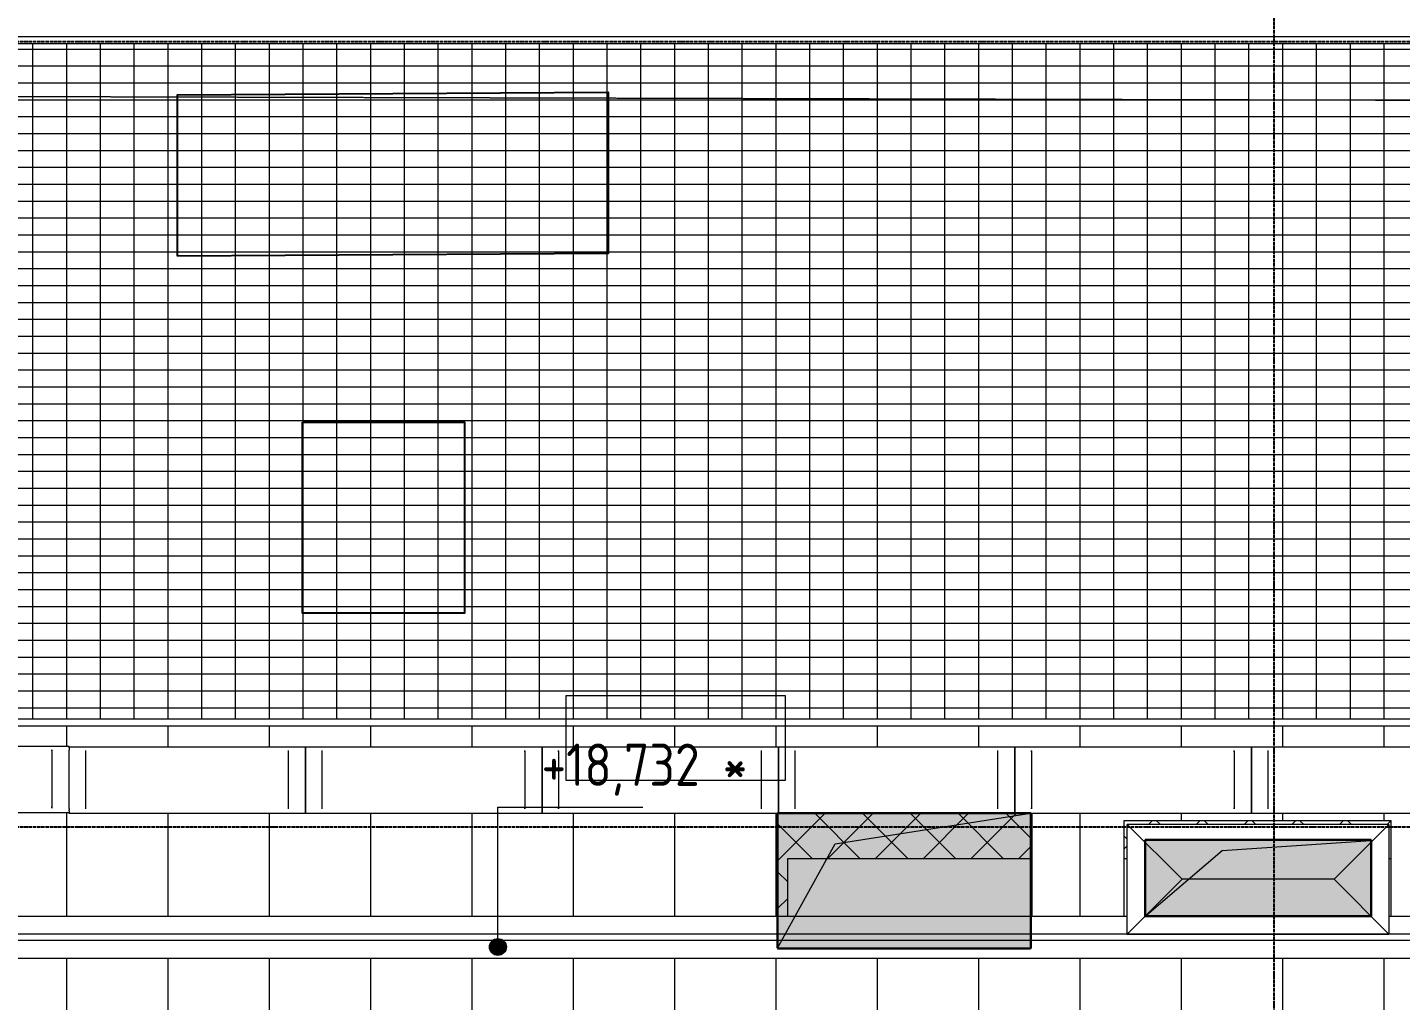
# Model space of a CAD drawing. Header units: millimetres. Extents: x -99936 to 523262, y -63190 to 327013.
# Drawn here: x 442086 to 450216, y 7262 to 13024 of the extents above; entities that cross this region are included whole.
import ezdxf

# ---------------------------------------------------------------- set-up
doc = ezdxf.new("R2010")
doc.units = ezdxf.units.MM
doc.linetypes.add('ADSK_Линия сетки', pattern=[25, 20, -2.5, 0, -2.5])
doc.linetypes.add('ADSK_Штриховая_ш3 п1_5', pattern=[4.5, 3, -1.5])
for name, color, linetype, lineweight in [('0_АР', 8, 'Continuous', 20), ('A-ANNO-NOTE', 8, 'Continuous', 20), ('G-ANNO-DIMS', 8, 'Continuous', 9), ('Воздуховоды', 7, 'Continuous', 18), ('Ограждение', 251, 'Continuous', 18)]:
    doc.layers.add(name, color=color, linetype=linetype, lineweight=lineweight)
doc.layers.add('oborudovanie', color=1, linetype='Continuous')
doc.layers.add('Обобщенные модели', color=5, linetype='Continuous', lineweight=18, true_color=0x0000ff)
doc.styles.add('GOST Common_1', font='GOST Common_0.ttf', dxfattribs={"width": 0.9, "height": 200})

# ---------------------------------------------------------------- blocks, each defined once
blk = doc.blocks.new('Planka_konka_K1 - Кровля - Планка конька К1-2963703-План кровли АР копия 1')
at = {"layer": 'Обобщенные модели'}
for p, q in [((9045.5, 125.1), (-20330.4, 125.1)), ((9045.5, 17), (-20750, 17)), ((-14985, -17), (9045.5, -17)), ((-6342.5, -125.1), (-14985, -125.1)), ((9045.5, -125.1), (-4792.5, -125.1))]:
    blk.add_line(p, q, dxfattribs=at)
blk = doc.blocks.new('Ограждение - Ограждение-5945901-План кровли АР копия 1')
at = {"layer": 'Ограждение'}
for p, q in [((32008.1, 12973), (17060, 12973)), ((17060, 12933), (32008.1, 12933)), ((31968.1, 8933), (17020, 8933)), ((17020, 8893), (31968.1, 8893))]:
    blk.add_line(p, q, dxfattribs=at)
blk = doc.blocks.new('Зонт прямоугольного сечения - Стандартное-5964379-План кровли АР копия 1')
at = {"layer": 'Воздуховоды'}
for p, q in [((0, 450), (-325, 775)), ((-325, 775), (-325, -775)), ((-325, 775), (325, 775)), ((-325, 775), (325, 775)), ((-325, 775), (-325, -775)), ((325, 775), (0, 450)), ((325, -775), (325, 775)), ((325, 775), (325, -775)), ((0, 450), (0, -450)), ((-325, -775), (0, -450)), ((0, -450), (325, -775)), ((325, -775), (-325, -775)), ((325, -775), (-325, -775))]:
    blk.add_line(p, q, dxfattribs=at)
blk = doc.blocks.new('Construction_Roof-Accessories_Lindab_KO - Construction_Roof-Accessories_Lindab_KO-V50-План кровли АР копия 1')
at = {"layer": 'Обобщенные модели', "lineweight": 9}
for p, q in [((34475, 12868.4), (34475, 12523.5)), ((34476.2, 12861.2), (34476.2, 12868.5)), ((34476.2, 12523.5), (34476.2, 12530.1))]:
    blk.add_line(p, q, dxfattribs=at)
blk = doc.blocks.new('Construction_Roof-Accessories_Lindab_BR - Construction_Roof-Accessories_Lindab_BR-V51-План кровли АР копия 1')
at = {"layer": 'Обобщенные модели', "lineweight": 9}
for p, q in [((34377.7, 12886.3), (34377.7, 12888.7)), ((35777.7, 12888.7), (34377.7, 12888.7)), ((34377.7, 12886.3), (34377.7, 12870.8)), ((34377.7, 12870.2), (34377.7, 12870.8)), ((34377.7, 12863.8), (34377.7, 12870.2)), ((34377.7, 12527.6), (34377.7, 12863.8)), ((35777.7, 12888.7), (35777.7, 12886.3)), ((35777.7, 12870.8), (35777.7, 12886.3)), ((35777.7, 12870.8), (35777.7, 12870.2)), ((35777.7, 12870.2), (35777.7, 12863.8)), ((35777.7, 12863.8), (35777.7, 12527.6)), ((34377.7, 12520.1), (34377.7, 12527.6)), ((34377.7, 12513.5), (34377.7, 12520.1)), ((35777.7, 12527.6), (35777.7, 12520.1)), ((35777.7, 12520.1), (35777.7, 12513.5)), ((34377.7, 12513.5), (34377.7, 12497.6)), ((34377.7, 12495.9), (34377.7, 12497.6)), ((35777.7, 12495.9), (34377.7, 12495.9)), ((35777.7, 12497.6), (35777.7, 12513.5)), ((35777.7, 12497.6), (35777.7, 12495.9))]:
    blk.add_line(p, q, dxfattribs=at)
blk = doc.blocks.new('Construction_Roof-Accessories_Lindab_BR - Construction_Roof-Accessories_Lindab_BR-V89-План кровли АР копия 1')
at = {"layer": 'Обобщенные модели', "lineweight": 9}
for p, q in [((29014.4, 8763.6), (29014.4, 8766)), ((30414.4, 8766), (29014.4, 8766)), ((29014.4, 8763.6), (29014.4, 8748.1)), ((29014.4, 8747.4), (29014.4, 8748.1)), ((29014.4, 8741), (29014.4, 8747.4)), ((29014.4, 8404.8), (29014.4, 8741)), ((30414.4, 8766), (30414.4, 8763.6)), ((30414.4, 8748.1), (30414.4, 8763.6)), ((30414.4, 8748.1), (30414.4, 8747.4)), ((30414.4, 8747.4), (30414.4, 8741)), ((30414.4, 8741), (30414.4, 8404.8)), ((29014.4, 8397.4), (29014.4, 8404.8)), ((29014.4, 8390.7), (29014.4, 8397.4)), ((29014.4, 8390.7), (29014.4, 8374.8)), ((29014.4, 8373.2), (29014.4, 8374.8)), ((30414.4, 8404.8), (30414.4, 8397.4)), ((30414.4, 8397.4), (30414.4, 8390.7)), ((30414.4, 8374.8), (30414.4, 8390.7)), ((30414.4, 8374.8), (30414.4, 8373.2)), ((30414.4, 8373.2), (29014.4, 8373.2))]:
    blk.add_line(p, q, dxfattribs=at)
blk = doc.blocks.new('Construction_Roof-Accessories_Lindab_BR - Construction_Roof-Accessories_Lindab_BR-V90-План кровли АР копия 1')
at = {"layer": 'Обобщенные модели', "lineweight": 9}
for p, q in [((27614.4, 8763.6), (27614.4, 8766)), ((29014.4, 8766), (27614.4, 8766)), ((27614.4, 8763.6), (27614.4, 8748.1)), ((27614.4, 8747.4), (27614.4, 8748.1)), ((27614.4, 8741), (27614.4, 8747.4)), ((27614.4, 8404.8), (27614.4, 8741)), ((29014.4, 8766), (29014.4, 8763.6)), ((29014.4, 8748.1), (29014.4, 8763.6)), ((29014.4, 8748.1), (29014.4, 8747.4)), ((29014.4, 8747.4), (29014.4, 8741)), ((29014.4, 8741), (29014.4, 8404.8)), ((27614.4, 8397.4), (27614.4, 8404.8)), ((27614.4, 8390.7), (27614.4, 8397.4)), ((27614.4, 8390.7), (27614.4, 8374.8)), ((27614.4, 8373.2), (27614.4, 8374.8)), ((29014.4, 8404.8), (29014.4, 8397.4)), ((29014.4, 8397.4), (29014.4, 8390.7)), ((29014.4, 8374.8), (29014.4, 8390.7)), ((29014.4, 8374.8), (29014.4, 8373.2)), ((29014.4, 8373.2), (27614.4, 8373.2))]:
    blk.add_line(p, q, dxfattribs=at)
blk = doc.blocks.new('Construction_Roof-Accessories_Lindab_BR - Construction_Roof-Accessories_Lindab_BR-V91-План кровли АР копия 1')
at = {"layer": 'Обобщенные модели', "lineweight": 9}
for p, q in [((26214.4, 8763.6), (26214.4, 8766)), ((27614.4, 8766), (26214.4, 8766)), ((26214.4, 8763.6), (26214.4, 8748.1)), ((26214.4, 8747.4), (26214.4, 8748.1)), ((26214.4, 8741), (26214.4, 8747.4)), ((26214.4, 8404.8), (26214.4, 8741)), ((27614.4, 8766), (27614.4, 8763.6)), ((27614.4, 8748.1), (27614.4, 8763.6)), ((27614.4, 8748.1), (27614.4, 8747.4)), ((27614.4, 8747.4), (27614.4, 8741)), ((27614.4, 8741), (27614.4, 8404.8)), ((26214.4, 8397.4), (26214.4, 8404.8)), ((26214.4, 8390.7), (26214.4, 8397.4)), ((26214.4, 8390.7), (26214.4, 8374.8)), ((26214.4, 8373.2), (26214.4, 8374.8)), ((27614.4, 8404.8), (27614.4, 8397.4)), ((27614.4, 8397.4), (27614.4, 8390.7)), ((27614.4, 8374.8), (27614.4, 8390.7)), ((27614.4, 8374.8), (27614.4, 8373.2)), ((27614.4, 8373.2), (26214.4, 8373.2))]:
    blk.add_line(p, q, dxfattribs=at)
blk = doc.blocks.new('Construction_Roof-Accessories_Lindab_BR - Construction_Roof-Accessories_Lindab_BR-V52-План кровли АР копия 1')
at = {"layer": 'Обобщенные модели', "lineweight": 9}
for p, q in [((32977.7, 12886.3), (32977.7, 12888.7)), ((34377.7, 12888.7), (32977.7, 12888.7)), ((32977.7, 12886.3), (32977.7, 12870.8)), ((32977.7, 12870.2), (32977.7, 12870.8)), ((32977.7, 12863.8), (32977.7, 12870.2)), ((32977.7, 12527.6), (32977.7, 12863.8)), ((34377.7, 12888.7), (34377.7, 12886.3)), ((34377.7, 12870.8), (34377.7, 12886.3)), ((34377.7, 12870.8), (34377.7, 12870.2)), ((34377.7, 12870.2), (34377.7, 12863.8)), ((34377.7, 12863.8), (34377.7, 12527.6)), ((32977.7, 12520.1), (32977.7, 12527.6)), ((32977.7, 12513.5), (32977.7, 12520.1)), ((34377.7, 12527.6), (34377.7, 12520.1)), ((34377.7, 12520.1), (34377.7, 12513.5)), ((32977.7, 12513.5), (32977.7, 12497.6)), ((32977.7, 12495.9), (32977.7, 12497.6)), ((34377.7, 12495.9), (32977.7, 12495.9)), ((34377.7, 12497.6), (34377.7, 12513.5)), ((34377.7, 12497.6), (34377.7, 12495.9))]:
    blk.add_line(p, q, dxfattribs=at)
blk = doc.blocks.new('Construction_Roof-Accessories_Lindab_BR - Construction_Roof-Accessories_Lindab_BR-V92-План кровли АР копия 1')
at = {"layer": 'Обобщенные модели', "lineweight": 9}
for p, q in [((24814.4, 8766), (23414.4, 8766)), ((23414.4, 8762.3), (23414.4, 8748.1)), ((23414.4, 8747.4), (23414.4, 8748.1)), ((23414.4, 8741), (23414.4, 8747.4)), ((23414.4, 8404.8), (23414.4, 8741)), ((24814.4, 8766), (24814.4, 8763.6)), ((24814.4, 8748.1), (24814.4, 8763.6)), ((24814.4, 8748.1), (24814.4, 8747.4)), ((24814.4, 8747.4), (24814.4, 8741)), ((24814.4, 8741), (24814.4, 8404.8)), ((23414.4, 8403.2), (23414.4, 8404.8)), ((23414.4, 8388.8), (23414.4, 8374.8)), ((23414.4, 8373.2), (23414.4, 8374.8)), ((24814.4, 8404.8), (24814.4, 8397.4)), ((24814.4, 8397.4), (24814.4, 8390.7)), ((24814.4, 8374.8), (24814.4, 8390.7)), ((24814.4, 8374.8), (24814.4, 8373.2)), ((24814.4, 8373.2), (23414.4, 8373.2))]:
    blk.add_line(p, q, dxfattribs=at)
blk = doc.blocks.new('Construction_Roof-Accessories_Lindab_BR - Construction_Roof-Accessories_Lindab_BR-V93-План кровли АР копия 1')
at = {"layer": 'Обобщенные модели', "lineweight": 9}
for p, q in [((22014.4, 8768.9), (22014.4, 8771.3)), ((23414.4, 8771.3), (22014.4, 8771.3)), ((22014.4, 8768.9), (22014.4, 8753.4)), ((22014.4, 8752.7), (22014.4, 8753.4)), ((22014.4, 8746.4), (22014.4, 8752.7)), ((22014.4, 8410.1), (22014.4, 8746.4)), ((23414.4, 8771.3), (23414.4, 8768.9)), ((23414.4, 8761.8), (23414.4, 8768.9)), ((22014.4, 8402.7), (22014.4, 8410.1)), ((22014.4, 8396), (22014.4, 8402.7)), ((22014.4, 8396), (22014.4, 8380.1)), ((22014.4, 8378.5), (22014.4, 8380.1)), ((23414.4, 8378.5), (22014.4, 8378.5)), ((23414.4, 8404.1), (23414.4, 8402.7)), ((23414.4, 8402.7), (23414.4, 8396)), ((23414.4, 8388.5), (23414.4, 8396))]:
    blk.add_line(p, q, dxfattribs=at)
blk = doc.blocks.new('Высотные отметки - Рамка-12095-План кровли')
at = {"layer": 'A-ANNO-NOTE'}
for p, q in [((-6.5, 0), (-6.5, 5)), ((-6.5, 5), (6.5, 5)), ((6.5, 5), (6.5, 0)), ((6.5, 0), (-6.5, 0))]:
    blk.add_line(p, q, dxfattribs=at)

msp = doc.modelspace()

# ---------------------------------------------------------------- hatches: boundary and pattern name
at = {"layer": '0_АР'}
h = msp.add_hatch(dxfattribs=at)
h.set_pattern_fill('FP_22', color=256, style=0, pattern_type=2)
h.set_pattern_definition([(270, (418918.6, 2563.4), (600, 4e-14), [])])
h.paths.add_polyline_path([(422900.507, 7649.75), (423337.22, 8078.289), (422885.515, 7700.269), (422885.515, 7661.029), (422894.79, 7654.051)])
h.paths.add_polyline_path([(463635.905, 7762.391), (463818.609, 7762.391), (458338.13, 12090.193), (454353.542, 12258.394), (454353.542, 8880.787), (452357.634, 8881.348), (452357.634, 12342.646), (451263.336, 12388.84), (450926.641, 12375.854), (450926.641, 12190.986), (452193.931, 12190.986), (452193.931, 11798.155), (450926.641, 11798.155), (450926.641, 11557.087), (452193.931, 11557.087), (452193.931, 11164.257), (450926.641, 11164.257), (450926.641, 10903.54), (452193.931, 10903.54), (452193.931, 10510.71), (450926.641, 10510.71), (450926.641, 10269.642), (452193.931, 10269.642), (452193.931, 9876.812), (450926.641, 9876.812), (450926.641, 9635.744), (452193.931, 9635.744), (452193.931, 9242.913), (450926.641, 9242.913), (450926.641, 9001.846), (452193.931, 9001.846), (452193.931, 8609.015), (450793.931, 8609.015), (450793.931, 8888.787), (435938.557, 8889.469), (435938.557, 12363.908), (435318.722, 12387.839), (433432.315, 12317.525), (433432.315, 12305.152), (433468.583, 12305.152), (433468.583, 9185.152), (433432.315, 9185.152), (433432.315, 8880.787), (431632.315, 8881.348), (431632.315, 9185.152), (431582.626, 9185.152), (431582.626, 12248.579), (428465.176, 12131.762), (423244.102, 7762.391), (433359.441, 7762.391), (433359.441, 8348.724), (434759.441, 8348.724), (434759.441, 7762.391), (438533.148, 7762.391), (438533.148, 8371.229), (440033.87, 8370.787), (440033.87, 7762.391), (446527.868, 7762.391), (446527.868, 8368.94), (442332.934, 8368.94), (442332.934, 8374.267), (440932.934, 8374.267), (440932.934, 8767.098), (442332.934, 8767.098), (442332.934, 8761.77), (450732.934, 8761.77), (450732.934, 8368.94), (448033.148, 8368.94), (448033.148, 7762.391), (448579.503, 7762.391), (448579.503, 8328.724), (450159.099, 8328.724), (450159.099, 7762.391), (458788.667, 7762.391), (458788.667, 8328.724), (460148.307, 8328.724), (460148.307, 7762.391), (463317.22, 7762.391)])
h.paths.add_polyline_path([(440028.317, 8374.267), (438112.934, 8374.267), (438112.934, 8767.098), (440912.934, 8767.098), (440912.934, 8374.267), (440044.604, 8374.267)])
h.paths.add_polyline_path([(437978.834, 8374.267), (436709.043, 8374.267), (436709.043, 8767.098), (438109.043, 8767.098), (438109.043, 8374.267), (438008.743, 8374.267)])
h.paths.add_polyline_path([(436533.366, 8374.267), (435289.043, 8374.267), (435289.043, 8767.098), (436689.043, 8767.098), (436689.043, 8374.267), (436588.743, 8374.267)])
h.paths.add_polyline_path([(435087.897, 9034.247), (434137.5, 9034.247), (434137.5, 9427.077), (435537.5, 9427.077), (435537.5, 9034.247), (435437.2, 9034.247)])
h.paths.add_polyline_path([(434137.5, 9595.699), (434137.5, 9988.53), (435537.5, 9988.53), (435537.5, 9595.699), (434237.2, 9595.699)])
h.paths.add_polyline_path([(434726.53, 10143.025), (434137.5, 10143.025), (434137.5, 10535.855), (435537.5, 10535.855), (435537.5, 10143.025), (435087.897, 10143.025)])
h.paths.add_polyline_path([(434726.53, 10776.923), (434137.5, 10776.923), (434137.5, 11169.753), (435537.5, 11169.753), (435537.5, 10776.923), (435087.897, 10776.923)])
h.paths.add_polyline_path([(435383.443, 11350.584), (434083.743, 11350.584), (434083.743, 11743.414), (435483.743, 11743.414), (435483.743, 11350.584), (435449.264, 11350.584)])
h.paths.add_polyline_path([(434183.443, 11878.747), (434083.743, 11878.747), (434083.743, 12271.577), (435483.743, 12271.577), (435483.743, 11878.747), (434251.043, 11878.747)])
h.paths.add_polyline_path([(443273.928, 13233.946), (451515.613, 13551.805), (451515.613, 13553.262), (451511.541, 13554.059), (451511.541, 13617.689), (451515.383, 13633.791), (451509.369, 13633.559), (451510.093, 13617.689), (451509.582, 13554.529), (443273.9, 13236.903), (435046.355, 13554.548), (435046.355, 13633.587), (435041.119, 13633.559), (435044.906, 13617.689), (435044.906, 13554.059), (435040.525, 13553.102), (435040.834, 13551.805), (443273.9, 13233.947)])
h.paths.add_polyline_path([(443278.186, 13315.776), (443278.171, 13316.104), (443278.171, 13315.777)])
h.paths.add_polyline_path([(456752.14, 13342.611), (456748.237, 13345.693), (451811.578, 13554.084), (451811.578, 13633.125), (451806.343, 13633.092), (451810.018, 13617.689), (451810.018, 13554.059), (451805.637, 13553.102), (451806.282, 13551.39), (456709.639, 13344.405)])
h.paths.add_polyline_path([(430286.799, 13353.446), (434742.802, 13519.539), (434744.467, 13526.528), (430385.856, 13357.292)])
h.paths.add_polyline_path([(434744.981, 13528.669), (434750.833, 13553.197), (434746.43, 13554.059), (434746.43, 13617.689), (434744.332, 13603.892), (434744.981, 13590.178), (434744.981, 13551.805)])
at = {"layer": '0_АР', "lineweight": 9}
h = msp.add_hatch(dxfattribs=at)
h.set_pattern_fill('FP_51', color=256, style=0, pattern_type=2)
h.set_pattern_definition([(0, (418918.58, -4.21), (0, 100), []), (90, (418918.58, -4.21), (-200, 1e-14), [])])
h.paths.add_polyline_path([(450886.641, 8928.787), (450886.641, 12928.787), (435978.557, 12928.787), (435978.557, 8928.787), (450807.369, 8928.787)])
h.paths.add_polyline_path([(450894.141, 8921.287), (450894.141, 8928.787), (450886.641, 8928.106), (450886.641, 8921.287)])
h.paths.add_polyline_path([(450901.465, 8907.977), (450906.641, 8907.977), (450906.632, 8921.287), (450894.141, 8920.861), (450894.141, 8907.977), (450900.391, 8907.977)])
h = msp.add_hatch(dxfattribs=at)
h.set_pattern_fill('FP_50', color=256, style=0, pattern_type=2)
h.set_pattern_definition([(45, (418918.58, -4.21), (-141.4214, 141.4214), []), (135, (418918.58, -4.21), (-141.4214, -141.4214), [])])
h.paths.add_polyline_path([(446527.868, 7762.391), (446587.633, 7762.391), (446587.633, 8103.31), (448033.148, 8103.31), (448033.148, 8368.94), (446527.868, 8368.94), (446527.868, 7860.257)])
h.paths.add_polyline_path([(460139.903, 7762.391), (460148.307, 7762.391), (460148.307, 8328.724), (460139.903, 8328.724), (460139.903, 7860.257)])
h.paths.add_polyline_path([(458789.903, 8103.31), (458789.903, 8328.724), (458788.667, 8328.724), (458788.667, 8103.31)])
h.paths.add_polyline_path([(450147.451, 8103.31), (450159.099, 8103.31), (450159.099, 8328.724), (448579.503, 8328.724), (448579.503, 8103.31), (448597.451, 8103.31), (448597.451, 8304.578), (450147.451, 8304.578), (450147.451, 8115.53)])
h.paths.add_polyline_path([(439424.303, 8103.31), (440033.87, 8103.31), (440033.87, 8371.229), (438533.148, 8370.802), (438533.87, 8103.31), (439062.936, 8103.31)])
at = {"layer": '0_АР'}
for points in [[(448027.868, 7570.787), (448027.868, 8370.787), (446527.868, 8370.583), (446527.868, 7570.787), (447842.072, 7570.787)], [(449542.584, 7760.787), (450042.744, 7760.787), (450042.744, 8212.545), (448703.148, 8212.545), (448703.66, 7760.787), (449181.217, 7760.787)]]:
    msp.add_hatch(color=256, dxfattribs=at).paths.add_polyline_path(points)
h = msp.add_hatch(dxfattribs=at)
h.set_pattern_fill('FP_20', color=256, style=0, pattern_type=2)
h.set_pattern_definition([(90, (418918.6, 157.27), (-600, 4e-14), [])])
h.paths.add_polyline_path([(432093.277, 1522.693), (432094.318, 1522.73), (432093.283, 1522.73)])
h.paths.add_polyline_path([(432080.127, 1548.134), (432089.197, 1602.374), (432094.145, 1601.76), (438298.583, 1819.308), (438298.583, 2239.215), (438284.701, 2254.932), (438296.288, 1821.33), (432089.141, 1604.053), (432086.81, 1589.592)])
h.paths.add_polyline_path([(431815.192, 1548.134), (431805.512, 1604.097), (430037.461, 1665.06), (431806.175, 1602.058)])
h.paths.add_polyline_path([(454497.038, 1548.134), (454488.068, 1603.784), (447978.826, 1840.039), (447978.826, 2005.276), (447971.835, 2005.276), (447971.835, 1729.215), (447978.583, 1729.215), (447978.826, 1831.271), (454483.02, 1595.199), (454483.02, 1601.748), (454488.068, 1601.778), (454490.356, 1588.098)])
h.paths.add_polyline_path([(454761.973, 1548.134), (454772.016, 1602.251), (454782.409, 1602.027), (459995.632, 1790.569), (460003.644, 1801.593), (454772.016, 1610.436), (454770.716, 1602.374)])
h.paths.add_polyline_path([(442301.081, 1629.215), (442928.064, 1629.215), (442928.064, 1689.484), (442273.483, 1691.225), (442264.862, 1694.262), (442249.197, 1705.474), (442243.091, 1712.512), (442238.334, 1721.635), (442236.38, 1729.215), (442135.338, 1729.215), (442135.338, 1629.215), (442297.853, 1629.215)])
h.paths.add_polyline_path([(444226.662, 1629.215), (444328.078, 1629.215), (444328.078, 1729.215), (444240.308, 1729.215), (444234.048, 1714.452), (444221.183, 1700.107), (444212.448, 1694.676), (444203.905, 1691.738), (444185.912, 1689.475), (444078.957, 1689.37), (443660.807, 1689.346), (443660.807, 1629.215), (444223.005, 1629.215)])
h.paths.add_polyline_path([(443865.157, 1689.346), (443865.133, 1689.347), (443903.986, 1689.347)])
h.paths.add_polyline_path([(447978.826, 2025.276), (447978.826, 2247.13), (447971.835, 2239.215), (447971.835, 2025.276)])
h.paths.add_polyline_path([(447696.149, 2239.215), (445376.821, 4286.44), (447433.383, 2239.215)])
h.paths.add_polyline_path([(438837.035, 2239.215), (440892.307, 4286.44), (438574.269, 2239.215), (438701.569, 2239.215)])
h.paths.add_polyline_path([(438279.087, 2463.993), (443135.209, 6752.784), (447978.826, 2475.038), (447978.826, 2993.156), (452378.046, 2833.485), (452378.046, 5987.242), (454678.046, 5987.242), (454678.046, 2760.131), (460864.685, 2986.183), (464147.184, 7502.923), (464135.339, 7512.277), (434759.441, 7512.277), (434759.441, 7198.724), (433359.441, 7198.724), (433359.441, 7512.277), (423122.137, 7512.277), (426183.459, 2954.308), (431532.315, 2766.733), (431532.315, 5987.242), (433832.315, 5987.242), (433832.315, 2818.124), (438265.411, 2973.302), (438278.133, 2499.531)])
h.paths.add_polyline_path([(464373.369, 7502.923), (464380.167, 7512.277), (464360.501, 7512.277)])
h.paths.add_polyline_path([(464471.46, 7675.769), (464494.102, 7675.769), (464505.365, 7684.52), (464515.544, 7698.524), (464515.544, 7714.779), (464466.144, 7675.769)])
h.paths.add_polyline_path([(464527.792, 7724.45), (464531.172, 7724.45), (464530.029, 7726.217)])
h = msp.add_hatch(color=256, dxfattribs=at)
edge = h.paths.add_edge_path()
edge.add_arc((444871.919, 7578.968), 50, 0, 360)

# ---------------------------------------------------------------- linework, layer by layer
at = {"linetype": 'ADSK_Линия сетки'}
for p, q in [((449468.148, -3728.718), (449468.148, 44218.786)), ((405120.6, 12940.787), (474923.436, 12940.787)), ((405120.6, 8290.787), (474923.436, 8290.787))]:
    msp.add_line(p, q, dxfattribs=at)
at = {"layer": '0_АР', "linetype": 'ADSK_Штриховая_ш3 п1_5'}
msp.add_line((429061.579, 12649.536), (457549.962, 12574.426), dxfattribs=at)
at = {"layer": '0_АР', "lineweight": 20}
for p, q in [((444871.919, 8406.23), (445730.692, 8406.23)), ((444871.919, 7578.968), (444871.919, 8406.23))]:
    msp.add_line(p, q, dxfattribs=at)
at = {"layer": '0_АР', "linetype": 'ADSK_Штриховая_ш3 п1_5', "lineweight": 30}
for p, q in [((448027.868, 8370.787), (446527.868, 8370.787)), ((446527.868, 8370.787), (446527.868, 7570.787)), ((448027.868, 7570.787), (448027.868, 8370.787)), ((450042.744, 8212.545), (448703.148, 8212.545)), ((448703.148, 8212.545), (448703.148, 7760.787)), ((450042.744, 7760.787), (450042.744, 8212.545)), ((448703.148, 7760.787), (450042.744, 7760.787)), ((446527.868, 7570.787), (448027.868, 7570.787))]:
    msp.add_line(p, q, dxfattribs=at)
at = {"layer": '0_АР'}
for p, q in [((446527.868, 7762.391), (446527.868, 8368.94)), ((446869.49, 8189.639), (448027.868, 8371.229)), ((448033.148, 8368.94), (448033.148, 7762.391)), ((448579.503, 8328.724), (450159.099, 8328.724)), ((448579.503, 7762.391), (448579.503, 8328.724)), ((450159.099, 8328.724), (450159.099, 7762.391)), ((446527.868, 7571.229), (446869.49, 8189.639)), ((448699.503, 7756.966), (449159.154, 8149.452)), ((449159.154, 8149.452), (450039.099, 8208.724)), ((446587.633, 7762.391), (446587.633, 8103.31)), ((446587.633, 8103.31), (448033.148, 8103.31)), ((448579.503, 8103.31), (448597.451, 8103.31)), ((450147.451, 8103.31), (450159.099, 8103.31))]:
    msp.add_line(p, q, dxfattribs=at)
msp.add_circle((444871.919, 7578.968), 50, dxfattribs=at)
at = {"layer": 'oborudovanie'}
for points in [[(442975.051, 11670.082), (442975.051, 12625.375), (445524.588, 12639.565), (445524.588, 11684.271)], [(443714.321, 10686.173), (444674.321, 10686.173), (444674.321, 9556.174), (443714.321, 9556.174)]]:
    msp.add_lwpolyline(points, close=True, dxfattribs=at)

# ---------------------------------------------------------------- block references
at = {"layer": '0_АР'}
for name, p in [('Ограждение - Ограждение-5945901-План кровли АР копия 1', (418918.583, -4.213)), ('Construction_Roof-Accessories_Lindab_BR - Construction_Roof-Accessories_Lindab_BR-V93-План кровли АР копия 1', (418918.583, -4.213)), ('Construction_Roof-Accessories_Lindab_KO - Construction_Roof-Accessories_Lindab_KO-V50-План кровли АР копия 1', (407755.265, -4121.643)), ('Construction_Roof-Accessories_Lindab_BR - Construction_Roof-Accessories_Lindab_BR-V92-План кровли АР копия 1', (418918.583, -4.213)), ('Construction_Roof-Accessories_Lindab_KO - Construction_Roof-Accessories_Lindab_KO-V50-План кровли АР копия 1', (407955.265, -4126.97)), ('Construction_Roof-Accessories_Lindab_KO - Construction_Roof-Accessories_Lindab_KO-V50-План кровли АР копия 1', (409155.265, -4126.97)), ('Construction_Roof-Accessories_Lindab_BR - Construction_Roof-Accessories_Lindab_BR-V52-План кровли АР копия 1', (410755.265, -4126.97)), ('Construction_Roof-Accessories_Lindab_KO - Construction_Roof-Accessories_Lindab_KO-V50-План кровли АР копия 1', (409355.265, -4126.97)), ('Construction_Roof-Accessories_Lindab_KO - Construction_Roof-Accessories_Lindab_KO-V50-План кровли АР копия 1', (410555.265, -4126.97)), ('Construction_Roof-Accessories_Lindab_BR - Construction_Roof-Accessories_Lindab_BR-V91-План кровли АР копия 1', (418918.583, -4.213)), ('Construction_Roof-Accessories_Lindab_KO - Construction_Roof-Accessories_Lindab_KO-V50-План кровли АР копия 1', (410755.265, -4126.97)), ('Construction_Roof-Accessories_Lindab_KO - Construction_Roof-Accessories_Lindab_KO-V50-План кровли АР копия 1', (411955.265, -4126.97)), ('Construction_Roof-Accessories_Lindab_BR - Construction_Roof-Accessories_Lindab_BR-V90-План кровли АР копия 1', (418918.583, -4.213)), ('Construction_Roof-Accessories_Lindab_KO - Construction_Roof-Accessories_Lindab_KO-V50-План кровли АР копия 1', (412155.265, -4126.97)), ('Construction_Roof-Accessories_Lindab_KO - Construction_Roof-Accessories_Lindab_KO-V50-План кровли АР копия 1', (413355.265, -4126.97)), ('Construction_Roof-Accessories_Lindab_BR - Construction_Roof-Accessories_Lindab_BR-V89-План кровли АР копия 1', (418918.583, -4.213)), ('Construction_Roof-Accessories_Lindab_KO - Construction_Roof-Accessories_Lindab_KO-V50-План кровли АР копия 1', (413555.265, -4126.97)), ('Construction_Roof-Accessories_Lindab_KO - Construction_Roof-Accessories_Lindab_KO-V50-План кровли АР копия 1', (414755.265, -4126.97)), ('Construction_Roof-Accessories_Lindab_BR - Construction_Roof-Accessories_Lindab_BR-V51-План кровли АР копия 1', (414955.265, -4126.97)), ('Construction_Roof-Accessories_Lindab_KO - Construction_Roof-Accessories_Lindab_KO-V50-План кровли АР копия 1', (414955.265, -4126.97))]:
    msp.add_blockref(name, p, dxfattribs=at)
for name, p, rotation in [('Зонт прямоугольного сечения - Стандартное-5964379-План кровли АР копия 1', (449372.451, 7979.578), 270.0000000000001), ('Planka_konka_K1 - Кровля - Планка конька К1-2963703-План кровли АР копия 1', (443804.926, 7637.334), 180)]:
    msp.add_blockref(name, p, dxfattribs=dict(at, rotation=rotation))
at = {"layer": 'G-ANNO-DIMS', "lineweight": 20, "extrusion": (0, 0, -1), "xscale": 99.99999999999993, "yscale": 99.99999999999993, "zscale": 99.99999999999993}
msp.add_blockref('Высотные отметки - Рамка-12095-План кровли', (-445923.563, 8566.332), dxfattribs=at)

# ---------------------------------------------------------------- texts
at = {"layer": '0_АР', "lineweight": 20, "insert": (445129.791, 8782.938), "char_height": 250, "width": 1442.16184, "attachment_point": 1, "line_spacing_factor": 1.022761, "style": 'GOST Common_1'}
msp.add_mtext('+18,732 *', dxfattribs=at)

doc.saveas('drawing.dxf')
